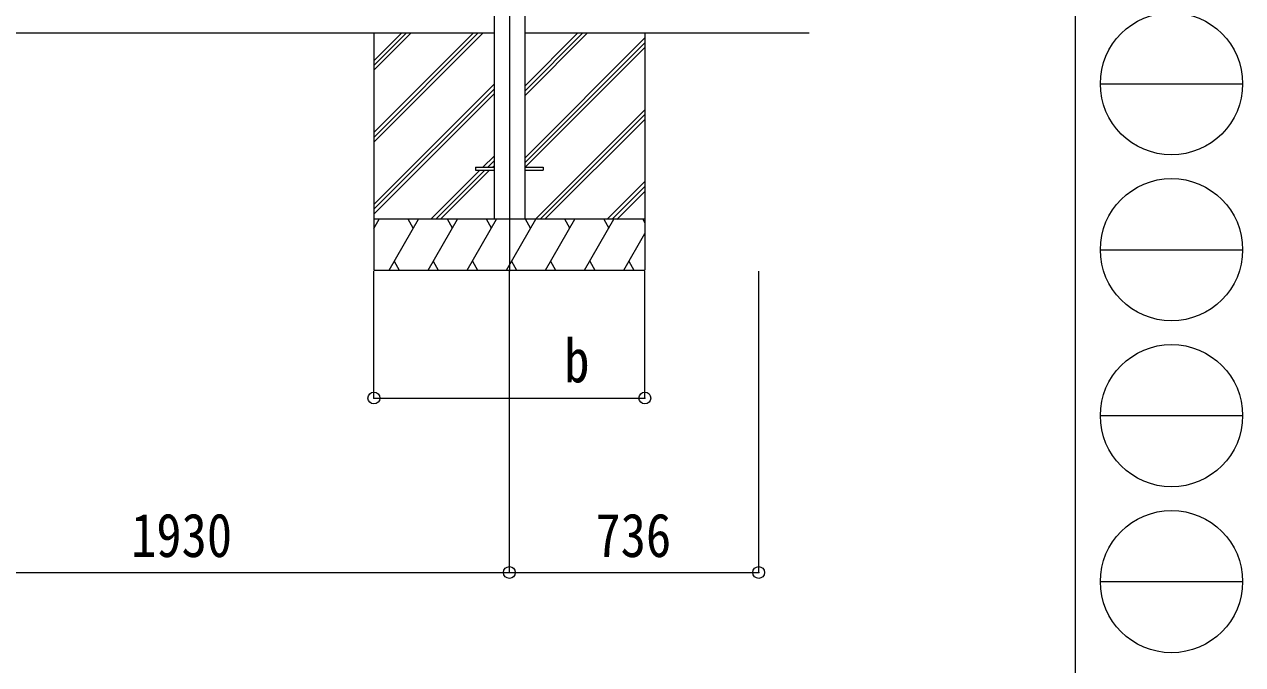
# Model space of a CAD drawing. Units: millimetres at full size. Extents: x -9783 to 9892, y -6828 to 6752.
# Drawn here: x 6295 to 9892, y -2978 to -1088 of the extents above; entities that cross this region are included whole.
import ezdxf
from ezdxf.enums import TextEntityAlignment as Align

# ---------------------------------------------------------------- set-up
doc = ezdxf.new("R2010")
doc.units = ezdxf.units.MM
doc.header["$LTSCALE"] = 35
doc.header["$PDMODE"] = 32
doc.header["$PDSIZE"] = 35
for name, color, linetype, lineweight in [('0-0_0', 7, 'Continuous', 9), ('0-1_本体', 4, 'Continuous', 9), ('0-2_部品', 7, 'Continuous', 9), ('0-8_PARTS2', 2, 'Continuous', 9), ('0-A_寸法', 6, 'Continuous', 9), ('F-0_240', 7, 'Continuous', 9)]:
    doc.layers.add(name, color=color, linetype=linetype, lineweight=lineweight)
doc.styles.add('ＭＳ ゴシック', font='')
doc.styles.get('ＭＳ ゴシック').set_extended_font_data('MS Gothic')

msp = doc.modelspace()

# ---------------------------------------------------------------- linework, layer by layer
at = {"layer": '0-0_0'}
for p, q in [((5842.1, -1113.2), (7681.7, -1113.2)), ((7326.9, -1113.26), (7326.9, -1813.26)), ((7326.9, -1407.43), (7621.08, -1113.26)), ((7326.9, -1421.57), (7635.22, -1113.26)), ((7326.9, -1435.72), (7649.36, -1113.26)), ((7326.9, -1223.59), (7437.23, -1113.26)), ((7326.9, -1209.44), (7423.09, -1113.26)), ((7326.9, -1195.3), (7408.95, -1113.26)), ((7772.1, -1113.2), (8611.78, -1113.2)), ((7772.1, -1298.89), (7957.73, -1113.26)), ((7772.1, -1284.74), (7943.59, -1113.26)), ((7772.1, -1270.6), (7929.45, -1113.26)), ((8126.9, -1113.26), (8126.9, -1813.26)), ((7772.1, -1482.73), (8126.9, -1127.94)), ((7772.1, -1496.87), (8126.9, -1142.08)), ((7773.52, -1509.6), (8126.9, -1156.22)), ((7326.9, -1619.56), (7681.7, -1264.77)), ((7326.9, -1633.71), (7681.7, -1278.91)), ((7326.9, -1647.85), (7681.7, -1293.05)), ((7803.71, -1663.26), (8126.9, -1340.07)), ((7817.85, -1663.26), (8126.9, -1354.21)), ((7831.99, -1663.26), (8126.9, -1368.35)), ((7649, -1509.6), (7681.7, -1476.9)), ((7663.14, -1509.6), (7681.7, -1491.04)), ((7677.28, -1509.6), (7681.7, -1505.18)), ((7495.34, -1663.26), (7640, -1518.6)), ((7509.48, -1663.26), (7654.14, -1518.6)), ((7523.63, -1663.26), (7668.28, -1518.6)), ((8015.84, -1663.26), (8126.9, -1552.2)), ((8029.98, -1663.26), (8126.9, -1566.34)), ((8044.13, -1664.1), (8126.9, -1581.33)), ((8126.9, -1663.26), (7326.9, -1663.26)), ((7326.9, -1690.76), (7342.78, -1663.26)), ((7371.65, -1813.26), (7458.25, -1663.26)), ((7443.25, -1689.24), (7428.25, -1663.25)), ((7487.12, -1813.25), (7573.72, -1663.26)), ((7558.72, -1689.24), (7543.72, -1663.26)), ((7602.59, -1813.26), (7689.19, -1663.26)), ((7674.19, -1689.24), (7659.19, -1663.26)), ((7718.06, -1813.26), (7804.66, -1663.26)), ((7789.66, -1689.24), (7774.66, -1663.25)), ((7833.53, -1813.26), (7920.13, -1663.26)), ((7905.13, -1689.24), (7890.13, -1663.26)), ((7949, -1813.26), (8035.6, -1663.26)), ((8005.6, -1663.26), (8020.6, -1689.24)), ((8121.07, -1663.26), (8126.9, -1673.36)), ((8064.47, -1813.26), (8126.9, -1705.12)), ((7386.64, -1787.28), (7401.64, -1813.26)), ((7502.12, -1787.28), (7517.11, -1813.25)), ((7617.59, -1787.27), (7632.59, -1813.26)), ((7733.06, -1787.28), (7748.06, -1813.26)), ((7848.53, -1787.28), (7863.52, -1813.26)), ((7964, -1787.28), (7978.99, -1813.26)), ((8079.47, -1787.28), (8094.46, -1813.26)), ((7326.9, -1813.26), (8126.9, -1813.26))]:
    msp.add_line(p, q, dxfattribs=at)
at = {"layer": '0-1_本体'}
for p, q in [((7681.7, 1493.72), (7681.7, -1663.26)), ((7772.1, 1493.72), (7772.1, -1663.26))]:
    msp.add_line(p, q, dxfattribs=at)
at = {"layer": '0-2_部品', "color": 4}
for p, q in [((7626.9, -1509.6), (7626.9, -1518.6)), ((7626.9, -1509.6), (7681.7, -1509.6)), ((7772.1, -1509.6), (7826.9, -1509.6)), ((7826.9, -1509.6), (7826.9, -1518.6)), ((7626.9, -1518.6), (7681.7, -1518.6)), ((7772.1, -1518.6), (7826.9, -1518.6))]:
    msp.add_line(p, q, dxfattribs=at)
at = {"layer": '0-8_PARTS2'}
msp.add_line((7726.89, 2189.81), (7726.86, -1816.7), dxfattribs=at)
at = {"layer": '0-A_寸法'}
for p, q in [((7326.9, -2191.09), (7326.9, -1816.68)), ((7726.9, -2706.08), (7726.9, -1816.68)), ((8126.9, -2191.09), (8126.9, -1816.68)), ((8462.9, -2706.08), (8462.9, -1816.68)), ((7326.9, -2191.09), (8126.9, -2191.09)), ((5796.9, -2706.08), (7726.9, -2706.08)), ((7726.9, -2706.08), (8462.9, -2706.08))]:
    msp.add_line(p, q, dxfattribs=at)
for p in [(7326.9, -2191.09), (8126.9, -2191.09), (7726.9, -2706.08), (8462.9, -2706.08)]:
    msp.add_point(p, dxfattribs=at)
at = {"layer": 'F-0_240', "color": 5}
msp.add_line((9396.97, 6751.9), (9396.97, -6828.1), dxfattribs=at)
at = {"layer": 'F-0_240', "color": 4}
for p, q in [((9471.77, -1263.1), (9891.77, -1263.1)), ((9471.77, -1753.1), (9891.77, -1753.1)), ((9471.77, -2243.1), (9891.77, -2243.1)), ((9471.77, -2733.1), (9891.77, -2733.1))]:
    msp.add_line(p, q, dxfattribs=at)
for centre in [(9681.77, -1263.1), (9681.77, -1753.1), (9681.77, -2243.1), (9681.77, -2733.1)]:
    msp.add_circle(centre, 210, dxfattribs=at)

# ---------------------------------------------------------------- texts
at = {"layer": '0-A_寸法', "color": 7, "style": 'ＭＳ ゴシック', "width": 0.85}
for s, p in [('b', (7888.9, -2183.09)), ('1930', (6609.9, -2699.08)), ('736', (7980.9, -2699.08))]:
    msp.add_text(s, height=129, dxfattribs=at).set_placement(p, align=Align.BOTTOM_LEFT)

doc.saveas('drawing.dxf')
